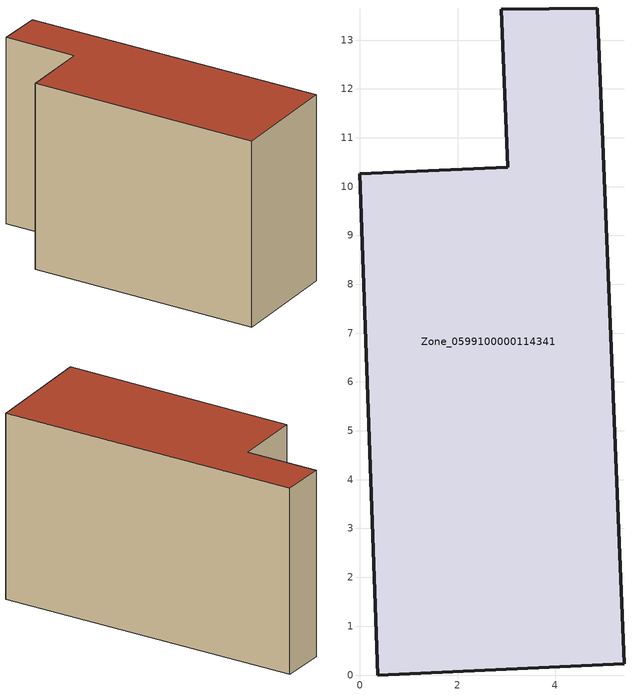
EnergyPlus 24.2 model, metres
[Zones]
Zone_0599100000114341
 floor ground (C_G): 5.41,0.23 0.37,0 0,10.26 3.03,10.4 2.9,13.63 4.86,13.66 z0
 wall outside (C_F): 0.37,0 5.41,0.23 4.86,13.66 2.9,13.63 3.03,10.4 0,10.26 0.37,0 z0:8.35
 roof outside (C_R): 0,10.26 0.37,0 5.41,0.23 4.86,13.66 2.9,13.63 3.03,10.4 z8.35
[BUILDING]
Pand.0599100000114341: North Axis=0; Terrain=City; Loads Convergence Tolerance Value=0.04; Temperature Convergence Tolerance Value=0.4; Solar Distribution=FullExterior; Maximum Number of Warmup Days=25; Minimum Number of Warmup Days=1
[Site:Location]
Rotterdam.The.Hague.AP_ZH_NLD Design_Conditions: Latitude=51.96; Longitude=4.45; Time Zone=1; Elevation=-4.5
[SITE:GROUNDTEMPERATURE:BUILDINGSURFACE]
18, 18, 18, 18, 18, 18, 18, 18, 18, 18, 18, 18
[MATERIAL] Thermal Absorptance=0.9; Solar Absorptance=0.7; Visible Absorptance=0.7
Name | Roughness | Thickness | Conductivity | Density | Specific Heat
G.TI.1946-1964 | MediumSmooth | 0.15 | 1 | 540 | 1210
F.TI.1946-1964 | Rough | 0.3 | 0.857143 | 1920 | 840
R.TI.1946-1964 | MediumRough | 0.2 | 0.277778 | 1500 | 1000
[CONSTRUCTION]
C_G: G.TI.1946-1964
C_F: F.TI.1946-1964
C_R: R.TI.1946-1964
[ZONE]
Zone_0599100000114341: Type=1; Multiplier=1; Ceiling Height=Autocalculate; Volume=Autocalculate; Floor Area=autocalculate; Part of Total Floor Area=Yes
[ZONEINFILTRATION:DESIGNFLOWRATE]
Infil_Zone_0599100000114341: Zone or ZoneList or Space or SpaceList=Zone_0599100000114341; Schedule=AlwaysOn; Design Flow Rate Calculation Method=Flow/Area; Flow Rate per Floor Area=0.003; Constant Term Coefficient=1; Temperature Term Coefficient=0; Velocity Term Coefficient=0; Velocity Squared Term Coefficient=0
[HVACTEMPLATE:ZONE:IDEALLOADSAIRSYSTEM]
Zone_0599100000114341: Maximum Heating Supply Air Temperature=50; Minimum Cooling Supply Air Temperature=13; Maximum Heating Supply Air Humidity Ratio=0.0156; Minimum Cooling Supply Air Humidity Ratio=0.0077; Heating Limit=NoLimit; Cooling Limit=NoLimit; Dehumidification Control Type=ConstantSensibleHeatRatio; Cooling Sensible Heat Ratio=0.7; Dehumidification Setpoint=60; Humidification Control Type=None; Humidification Setpoint=30; Outdoor Air Method=None; Outdoor Air Flow Rate per Person=0.00944; Outdoor Air Flow Rate per Zone Floor Area=0; Outdoor Air Flow Rate per Zone=0; Demand Controlled Ventilation Type=None; Outdoor Air Economizer Type=NoEconomizer; Heat Recovery Type=None; Sensible Heat Recovery Effectiveness=0.7; Latent Heat Recovery Effectiveness=0.65
[ZONECONTROL:THERMOSTAT]
ThermostatControl_Zone_0599100000114341: Zone or ZoneList=Zone_0599100000114341; Control Type Schedule=DualSetpointControlType; Control 1=Thermostat_Zone_0599100000114341; Temperature Difference Between Cutout And Setpoint=0
[THERMOSTATSETPOINT:DUALSETPOINT]
Thermostat_Zone_0599100000114341: Heating Setpoint Temperature Schedule=HeatingSetpoint_Zone_0599100000114341; Cooling Setpoint Temperature Schedule=CoolingSetpoint_Zone_0599100000114341
[SCHEDULE:COMPACT]
HeatingSetpoint_Zone_0599100000114341: Through: 12/31, For: AllDays, Until: 24:00, 21
CoolingSetpoint_Zone_0599100000114341: Through: 12/31, For: AllDays, Until: 24:00, 24
DualSetpointControlType: Through: 12/31, For: AllDays, Until: 24:00, 4
AlwaysOn: Through: 12/31, For: AllDays, Until: 24:00, 1
